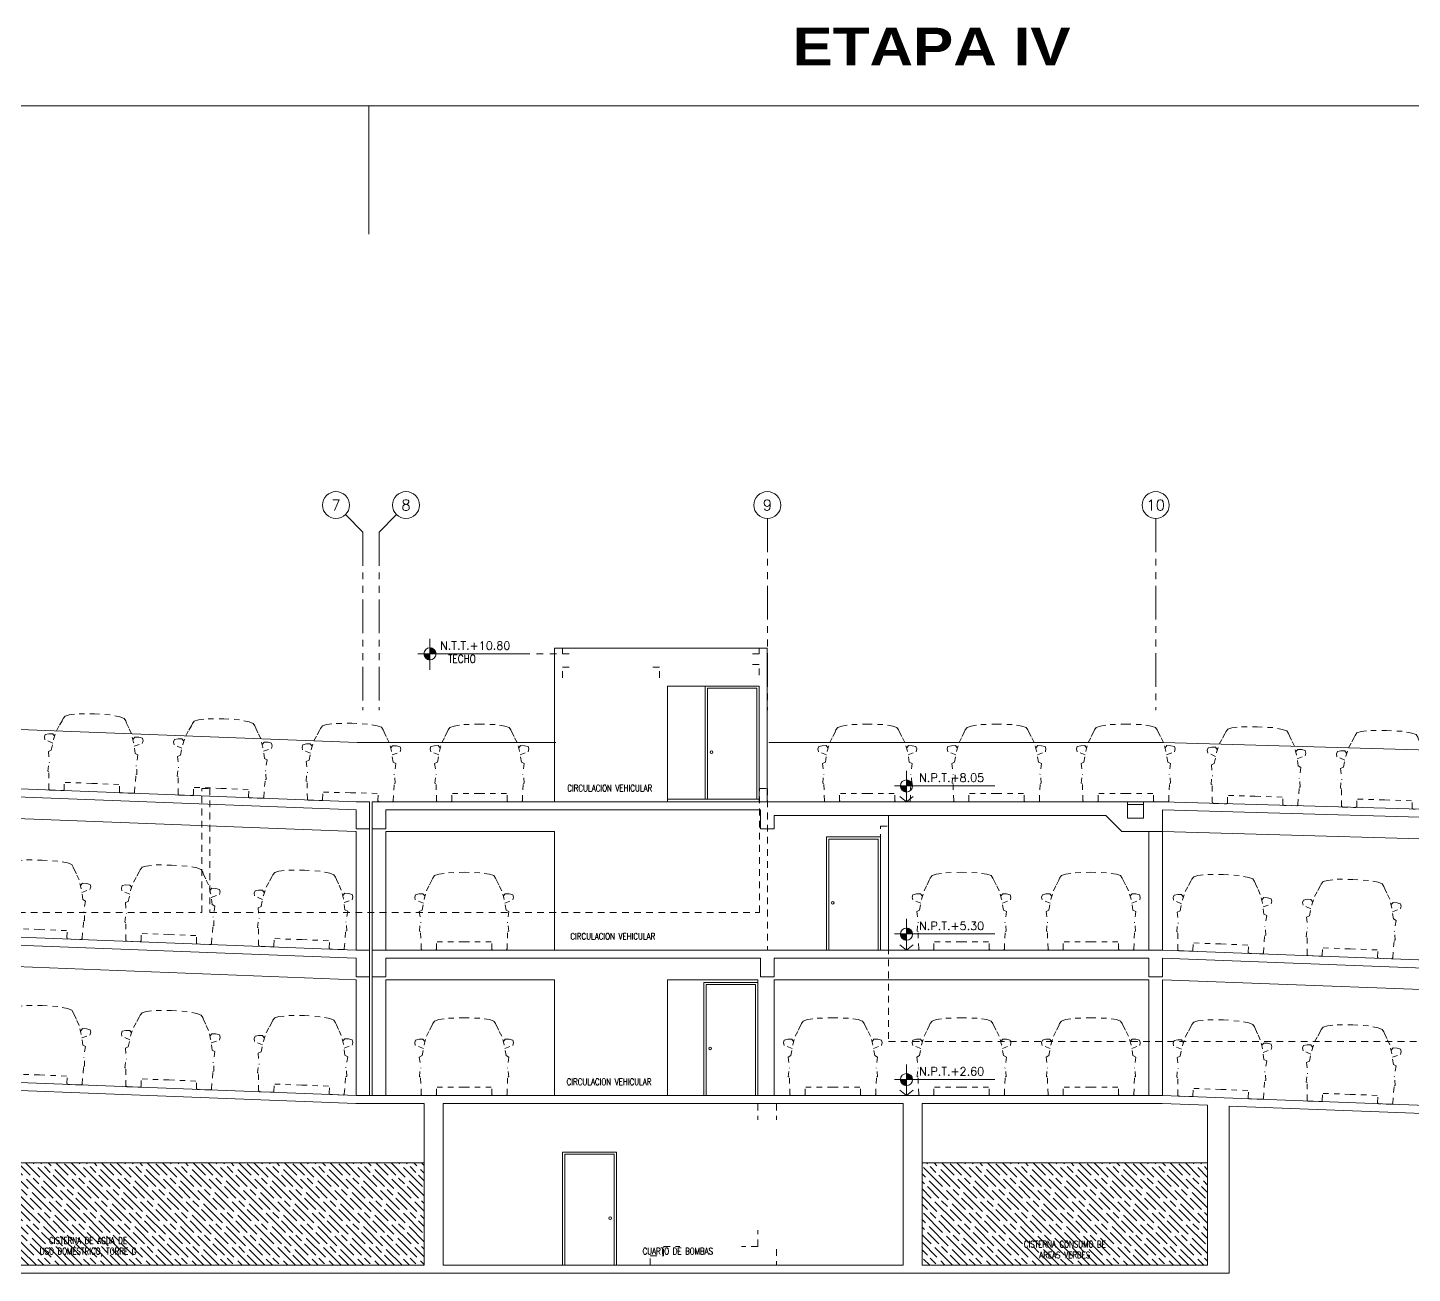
# Model space of a CAD drawing. Header units: millimetres. Extents: x 2085 to 2829, y 1347 to 1643.
# Drawn here: x 2295.65 to 2321.36, y 1372.34 to 1395.46 of the extents above; entities that cross this region are included whole.
import ezdxf
from ezdxf.enums import TextEntityAlignment as Align

# ---------------------------------------------------------------- set-up
doc = ezdxf.new("R2010")
doc.units = ezdxf.units.MM
for name, pattern in [('HIDDEN2', [0.1875, 0.125, -0.0625]), ('PHANTOM', [2.5, 1.25, -0.25, 0.25, -0.25, 0.25, -0.25]), ('PHANTOM2', [1.25, 0.625, -0.125, 0.125, -0.125, 0.125, -0.125])]:
    doc.linetypes.add(name, pattern=pattern)
doc.layers.get('0').update_dxf_attribs({"color": 251, "lineweight": 9})
doc.layers.get('DEFPOINTS').update_dxf_attribs({"color": 251, "lineweight": 9})
for name, color, linetype, lineweight in [('A-BARANDAS', 251, 'Continuous', 9), ('A-EJES', 251, 'PHANTOM', 9), ('A-MURO BAJO', 251, 'Continuous', 9), ('A-MUROS', 251, 'Continuous', 9), ('A-NIVELES-NPT', 251, 'Continuous', 9), ('A-PROYECCIONES', 251, 'HIDDEN2', 9), ('A-PUERTAS', 251, 'Continuous', 9), ('A-TEXTO-AMBIENTES', 251, 'Continuous', 9)]:
    doc.layers.add(name, color=color, linetype=linetype, lineweight=lineweight)
doc.layers.add('A-ETAPAS', color=251, linetype='Continuous', lineweight=9, plot=False)
doc.styles.add('R160-75', font='ariblk.ttf', dxfattribs={"height": 0.6})
doc.styles.add('R80', font='romans.shx', dxfattribs={"width": 0.8, "oblique": 15, "height": 0.1})
doc.styles.add('ROMANS', font='romans.shx', dxfattribs={"width": 0.8})

# ---------------------------------------------------------------- blocks, each defined once
blk = doc.blocks.new('SIM NIVEL PLANTA')
at = {"linetype": 'Continuous'}
h = blk.add_hatch(dxfattribs=at)
h.set_pattern_fill('_USER', color=256, scale=0.099996, angle=45, style=0, pattern_type=0)
h.set_pattern_definition([(45, (35396.10581, 26516.4892), (-0.0707080889, 0.0707080889), [])])
h.paths.add_polyline_path([(-17.03, 0), (-15.53, 0, 0.409209), (-17.03, 1.47)])
h.paths.add_polyline_path([(-18.53, 0, 0.419236), (-17.03, -1.53), (-17.03, 0)])
for p, q in [((-17.03, -3.97), (-17.03, 3.72)), ((4.81, 0), (-20, 0))]:
    blk.add_line(p, q)
blk.add_circle((-17.03, -0.03), 1.5, dxfattribs=at)
at = {"style": 'R80'}
blk.add_attdef('N.P.T.+0.00', text='', height=2.03, dxfattribs=at).set_placement((-5.83, 2.01), align=Align.MIDDLE_CENTER)
blk = doc.blocks.new('A$C056D72B4')
at = {"layer": 'A-PROYECCIONES', "color": 252, "ltscale": 0.7}
for p, q in [((0.013, 1.213), (0.055, 1.295)), ((0.055, 1.295), (0.074, 1.336)), ((0.074, 1.336), (0.106, 1.382)), ((0.106, 1.382), (0.183, 1.408)), ((0.183, 1.408), (0.364, 1.436)), ((0.364, 1.436), (0.655, 1.444)), ((0.945, 1.436), (0.655, 1.444)), ((1.127, 1.408), (0.945, 1.436)), ((-0.248, 1.027), (-0.181, 1.043)), ((-0.181, 1.043), (-0.109, 1.044)), ((-0.109, 1.044), (-0.076, 1.004)), ((-0.089, 0.943), (-0.043, 1.101)), ((-0.043, 1.101), (0.013, 1.213)), ((1.557, 1.027), (1.49, 1.043)), ((-0.262, 0.982), (-0.248, 1.027)), ((-0.251, 0.931), (-0.262, 0.982)), ((-0.103, 0.872), (-0.251, 0.931)), ((-0.125, 0.74), (-0.089, 0.943)), ((1.434, 0.74), (1.398, 0.943)), ((1.412, 0.872), (1.561, 0.931)), ((1.571, 0.982), (1.557, 1.027)), ((1.571, 0.982), (1.561, 0.931)), ((-0.125, 0.74), (-0.177, 0.714)), ((-0.177, 0.714), (-0.151, 0.507)), ((1.434, 0.74), (1.487, 0.714)), ((1.487, 0.714), (1.46, 0.507)), ((-0.173, 0.349), (-0.161, 0.507)), ((-0.154, 0.344), (-0.173, 0.349)), ((-0.141, 0.022), (-0.154, 0.344)), ((1.451, 0.022), (1.463, 0.344)), ((1.463, 0.344), (1.482, 0.349)), ((1.482, 0.349), (1.47, 0.507)), ((-0.12, 0), (0.12, 0)), ((0.141, 0.023), (0.141, 0.156)), ((0.655, 0.154), (0.141, 0.154)), ((0.655, 0.154), (1.168, 0.154)), ((1.168, 0.023), (1.168, 0.156)), ((1.429, 0), (1.189, 0))]:
    blk.add_line(p, q, dxfattribs=at)
for points in [[(1.398, 0.943), (1.352, 1.101), (1.296, 1.213), (1.254, 1.295), (1.236, 1.336), (1.203, 1.382), (1.127, 1.408)], [(1.419, 1.044), (1.385, 1.004)], [(1.49, 1.043), (1.419, 1.044)]]:
    blk.add_lwpolyline(points, dxfattribs=at)
for centre, start_param, end_param in [((-0.12, 0.023), 1.612306, 3.141593), ((0.12, 0.023), 3.141593, 4.712389), ((1.189, 0.023), 1.570796, 3.141593), ((1.429, 0.023), 3.141593, 4.67088)]:
    blk.add_ellipse(centre, major_axis=(0, 0.0225), ratio=0.942777, start_param=start_param, end_param=end_param, dxfattribs=at)
blk = doc.blocks.new('FASA')
at = {"true_color": 0x7aafdf, "transparency": 33554687}
h = blk.add_hatch(dxfattribs=at)
h.set_pattern_fill('GOST_WOOD', color=143, scale=0.05, angle=45)
h.set_pattern_definition([(135, (-226597.6691, -8188172.46334), (0.212132034356, 0.212132034356), [0.5, -0.1]), (135, (-226597.5277, -8188172.46334), (0.212132034356, 0.212132034356), [0.3, -0.075, 0.15, -0.075]), (135, (-226597.3509, -8188172.4987), (0.212132034356, 0.212132034356), [0.5, -0.1])])
h.paths.add_polyline_path([(-75.537, -19.618), (-75.537, -21.518), (-88.017, -21.518), (-88.017, -19.618)])
h = blk.add_hatch(dxfattribs=at)
h.set_pattern_fill('GOST_WOOD', color=143, scale=0.05, angle=45)
h.set_pattern_definition([(135, (-226578.67916, -8188172.46334), (0.212132034356, 0.212132034356), [0.5, -0.1]), (135, (-226578.53773, -8188172.46334), (0.212132034356, 0.212132034356), [0.3, -0.075, 0.15, -0.075]), (135, (-226578.36096, -8188172.4987), (0.212132034356, 0.212132034356), [0.5, -0.1])])
h.paths.add_polyline_path([(-60.993, -19.618), (-60.993, -21.518), (-66.293, -21.518), (-66.293, -19.618)])
at = {"color": 143, "true_color": 0x7aafdf, "transparency": 33554687}
for p, q in [((-88.017, -19.618, 0), (-75.537, -19.618, 0)), ((-66.293, -19.618, 0), (-60.993, -19.618, 0))]:
    blk.add_line(p, q, dxfattribs=at)
at = {"layer": 'A-EJES', "linetype": 'PHANTOM2'}
for p, q in [((-76.998, -7.587), (-76.675, -7.91)), ((-76.052, -7.587), (-76.375, -7.91))]:
    blk.add_line(p, q, dxfattribs=at)
at = {"layer": 'A-EJES', "ltscale": 0.5}
blk.add_line((-74.203, -10.168, 0), (-72.94, -10.168, 0), dxfattribs=at)
at = {"layer": 'A-EJES', "linetype": 'PHANTOM2'}
for points in [[(-69.165, -7.657), (-69.165, -11.216)], [(-61.955, -7.657), (-61.955, -11.216)], [(-76.675, -7.91), (-76.675, -11.216)], [(-76.375, -7.91), (-76.375, -11.216)]]:
    blk.add_lwpolyline(points, dxfattribs=at)
at = {"layer": 'A-EJES', "linetype": 'Continuous'}
for centre in [(-77.175, -7.41), (-75.875, -7.41), (-69.165, -7.41), (-61.955, -7.41)]:
    blk.add_circle(centre, 0.25, dxfattribs=at)
at = {"layer": 'A-ETAPAS'}
for points in [[(-98.317, -2.378), (-98.317, 0), (-76.562, 0), (-76.562, -2.378)], [(-76.562, -2.378), (-76.562, 0), (-54.757, 0), (-54.757, -2.378)]]:
    blk.add_lwpolyline(points, dxfattribs=at)
at = {"layer": 'A-MURO BAJO'}
for p, q in [((-69.168, -10.068), (-69.168, -12.918)), ((-71.018, -10.768), (-69.318, -10.768, 0)), ((-69.318, -10.768), (-69.318, -12.918, 0)), ((-71.018, -12.868), (-69.318, -12.868, 0)), ((-66.914, -13.168), (-66.914, -15.668, 0)), ((-76.8, -13.468), (-76.8, -15.668, 0)), ((-76.55, -13.418), (-76.55, -15.668, 0)), ((-76.5, -13.418), (-76.5, -15.668, 0)), ((-76.25, -13.468), (-76.25, -15.668, 0)), ((-62.08, -13.468), (-62.08, -15.668, 0)), ((-61.83, -13.468), (-61.83, -15.668, 0)), ((-76.55, -16.168), (-76.55, -18.368, 0)), ((-76.5, -16.168), (-76.5, -18.368)), ((-76.8, -16.218), (-76.8, -18.368, 0)), ((-76.25, -16.218), (-76.25, -18.368)), ((-69.04, -16.218), (-69.04, -18.368, 0)), ((-62.08, -16.218), (-62.08, -18.368, 0)), ((-61.83, -16.218), (-61.83, -18.368, 0))]:
    blk.add_line(p, q, dxfattribs=at)
at = {"layer": 'A-MURO BAJO', "elevation": 0}
for points in [[(-73.118, -10.068), (-69.168, -10.068)], [(-73.118, -12.918), (-73.118, -10.068)], [(-71.018, -10.768), (-71.018, -12.918)], [(-83.76, -13.2), (-76.811, -13.468), (-76.8, -13.468)], [(-76.25, -13.468), (-73.118, -13.468), (-73.118, -15.668)], [(-61.83, -13.468), (-54.87, -13.666)], [(-83.76, -15.95), (-76.811, -16.218), (-76.8, -16.218)], [(-76.25, -16.218), (-73.118, -16.218), (-73.118, -18.368)], [(-71.018, -18.368), (-71.018, -16.218), (-69.343, -16.218), (-69.343, -18.368)], [(-69.04, -16.218), (-62.08, -16.218)], [(-61.83, -16.218), (-54.87, -16.482)], [(-72.968, -21.518), (-72.968, -19.418), (-71.968, -19.418), (-71.968, -21.518)]]:
    blk.add_lwpolyline(points, dxfattribs=at)
at = {"layer": 'A-MURO BAJO', "color": 6, "elevation": 0}
for points in [[(-92.367, -11.217), (-76.779, -11.818), (-73.09, -11.818)], [(-69.14, -11.818), (-61.814, -11.818), (-44.164, -12.32)]]:
    blk.add_lwpolyline(points, dxfattribs=at)
at = {"layer": 'A-MURO BAJO', "color": 3, "elevation": 0}
for points in [[(-62.48, -12.918), (-62.18, -12.918)], [(-62.48, -12.968), (-62.18, -12.968)]]:
    blk.add_lwpolyline(points, dxfattribs=at)
at = {"layer": 'A-MUROS', "elevation": 0}
for points in [[(-90.57, -12.387), (-76.8, -12.918), (-76.55, -12.918)], [(-83.76, -12.8), (-76.803, -13.068), (-76.8, -13.068)], [(-76.55, -12.918), (-76.55, -13.418), (-76.8, -13.418), (-76.8, -13.068)], [(-76.5, -12.918), (-62.48, -12.918)], [(-76.25, -13.068), (-76.25, -13.418), (-76.5, -13.418), (-76.5, -12.918)], [(-76.25, -13.068), (-69.29, -13.068)], [(-69.04, -13.168), (-69.04, -13.418), (-69.29, -13.418), (-69.29, -13.068)], [(-61.83, -13.068), (-61.83, -13.468), (-62.583, -13.468), (-62.883, -13.168)], [(-62.18, -12.918), (-62.18, -13.218), (-62.48, -13.218), (-62.48, -12.918)], [(-62.18, -12.918), (-61.83, -12.918), (-37.41, -13.612)], [(-61.83, -13.068), (-54.87, -13.266)], [(-69.04, -13.168), (-62.883, -13.168)], [(-119.93, -14.468), (-107.92, -14.468), (-76.8, -15.668), (-76.55, -15.668)], [(-83.76, -15.55), (-76.803, -15.818), (-76.8, -15.818)], [(-76.55, -15.668), (-76.55, -16.168), (-76.8, -16.168), (-76.8, -15.818)], [(-76.25, -15.818), (-76.25, -16.168), (-76.5, -16.168), (-76.5, -15.668)], [(-76.5, -15.668), (-61.83, -15.668), (-37.41, -16.593)], [(-76.25, -15.818), (-69.29, -15.818)], [(-69.04, -15.818), (-69.04, -16.168), (-69.29, -16.168), (-69.29, -15.818)], [(-69.04, -15.818), (-62.08, -15.818)], [(-61.83, -15.818), (-61.83, -16.168), (-62.08, -16.168), (-62.08, -15.818)], [(-61.83, -15.818), (-54.87, -16.082)], [(-119.93, -17.168), (-107.92, -17.168), (-76.8, -18.368), (-61.83, -18.368), (-30.15, -19.568), (1.601, -19.568)], [(-88.017, -18.086), (-76.803, -18.518), (-75.537, -18.518)], [(-75.537, -21.518), (-75.537, -18.518)], [(-60.593, -18.565), (-30.153, -19.718), (1.601, -19.718)]]:
    blk.add_lwpolyline(points, dxfattribs=at)
at = {"layer": 'A-MUROS'}
for points in [[(-88.417, -18.07), (-88.417, -21.668), (-60.593, -21.668), (-60.593, -18.565)], [(-88.017, -18.086), (-88.017, -21.518), (-75.537, -21.518)]]:
    blk.add_lwpolyline(points, dxfattribs=at)
at = {"layer": 'A-MUROS', "elevation": 0}
for points in [[(-75.187, -18.518), (-66.643, -18.518), (-66.643, -21.518), (-75.187, -21.518)], [(-66.293, -18.518), (-61.833, -18.518), (-60.993, -18.55), (-60.993, -21.518), (-66.293, -21.518)]]:
    blk.add_lwpolyline(points, close=True, dxfattribs=at)
at = {"layer": 'A-NIVELES-NPT', "elevation": 0}
for points in [[(-66.583, -12.918), (-66.708, -12.819)], [(-66.583, -12.918), (-66.458, -12.819)], [(-66.583, -15.668), (-66.708, -15.569)], [(-66.583, -15.668), (-66.458, -15.569)], [(-66.583, -18.368), (-66.708, -18.269)], [(-66.583, -18.368), (-66.458, -18.269)]]:
    blk.add_lwpolyline(points, dxfattribs=at)
at = {"layer": 'A-PROYECCIONES', "elevation": 0}
for points in [[(-72.968, -10.068), (-72.968, -10.168), (-72.768, -10.168)], [(-69.318, -10.068), (-69.318, -10.168), (-69.518, -10.168)], [(-72.968, -10.618), (-72.968, -10.418), (-72.768, -10.418)], [(-71.168, -10.618), (-71.168, -10.418), (-71.368, -10.418)], [(-69.318, -10.568), (-69.318, -10.368), (-69.518, -10.368)]]:
    blk.add_lwpolyline(points, dxfattribs=at)
at = {"layer": 'A-PROYECCIONES', "lineweight": 9, "elevation": 0}
for points in [[(-69.343, -18.518), (-69.343, -18.818)], [(-68.993, -18.518), (-68.993, -18.818)], [(-69.343, -21.168), (-69.343, -20.868)], [(-71.343, -21.518), (-71.343, -21.343), (-71.093, -21.343), (-71.093, -21.168), (-70.793, -21.168)], [(-69.343, -21.168), (-69.643, -21.168)], [(-68.993, -21.218), (-68.993, -21.518)]]:
    blk.add_lwpolyline(points, dxfattribs=at)
at = {"layer": 'A-PUERTAS', "color": 4, "elevation": 0}
for points in [[(-70.318, -10.768), (-69.318, -10.768), (-69.318, -12.868), (-70.318, -12.868)], [(-70.343, -16.268), (-69.343, -16.268), (-69.343, -18.368), (-70.343, -18.368)]]:
    blk.add_lwpolyline(points, close=True, dxfattribs=at)
at = {"layer": 'A-PUERTAS', "color": 7, "elevation": 0}
for points in [[(-70.278, -10.808), (-69.358, -10.808), (-69.358, -12.868), (-70.278, -12.868)], [(-68.027, -13.608), (-67.107, -13.608), (-67.107, -15.668), (-68.027, -15.668)], [(-70.303, -16.308), (-69.383, -16.308), (-69.383, -18.368), (-70.303, -18.368)]]:
    blk.add_lwpolyline(points, close=True, dxfattribs=at)
at = {"layer": 'A-PUERTAS', "color": 2, "elevation": 0}
blk.add_lwpolyline([(-68.067, -13.568), (-67.067, -13.568), (-67.067, -15.668), (-68.067, -15.668)], close=True, dxfattribs=at)
at = {"layer": 'A-PUERTAS', "color": 7, "elevation": 0}
blk.add_lwpolyline([(-72.928, -21.518), (-72.928, -19.458), (-72.008, -19.458), (-72.008, -21.518)], dxfattribs=at)
at = {"layer": 'A-PUERTAS', "color": 7}
for centre in [(-70.203, -11.993, 0), (-67.952, -14.793, 0), (-70.228, -17.493, 0), (-72.083, -20.643, 0)]:
    blk.add_circle(centre, 0.025, dxfattribs=at)
at = {"layer": 'DEFPOINTS', "linetype": 'HIDDEN2', "elevation": 0}
blk.add_lwpolyline([(-92.064, -14.968), (-79.664, -14.968), (-79.664, -12.668), (-79.514, -12.668), (-79.514, -14.968), (-69.314, -14.968), (-69.314, -12.668), (-69.164, -12.668), (-69.164, -15.668), (-67.064, -15.668), (-67.064, -13.368), (-66.914, -13.368), (-66.914, -17.368), (-56.714, -17.368)], dxfattribs=at)
for p, xscale, rotation in [((-81.056, -12.754), -1, 357.7917451309216), ((-78.656, -12.847), -1, 357.7917451309216), ((-76.255, -12.917), -0.9999999999999987, 358.7435366882737), ((-73.855, -12.918), -1, 2.599256809787676e-08), ((-66.655, -12.918), -1, 2.599256809787676e-08), ((-64.255, -12.918), -1, 2.599256809787676e-08), ((-61.855, -12.918), -1, 2.599256809787676e-08), ((-59.456, -12.986), -0.9999999999999987, 358.3727255192122), ((-57.056, -13.054), -0.9999999999999987, 358.3727255192122), ((-82.028, -15.466), -1, 357.7917451466032), ((-79.626, -15.559), -1, 357.7917451466032), ((-77.161, -15.654), -1, 357.7917451466032), ((-74.14, -15.668, 0), -1, 2.599256809787676e-08), ((-64.905, -15.668, 0), -1, 2.599256809787676e-08), ((-62.503, -15.668, 0), -1, 2.599256809787676e-08), ((-60.098, -15.734, 0), -1, 357.8307512339755), ((-57.696, -15.825, 0), -1, 357.8307512339755), ((-82.028, -18.166), -1, 357.7917451466032), ((-79.626, -18.259), -1, 357.7917451466032), ((-77.161, -18.354), -1, 357.7917451466032), ((-74.14, -18.368, 0), -1, 2.599256809787676e-08), ((-67.295, -18.368), -1, 2.599256809787676e-08), ((-64.905, -18.368, 0), -1, 2.599256809787676e-08), ((-62.503, -18.368, 0), -1, 2.599256809787676e-08), ((-60.098, -18.434, 0), -1, 357.8307512339755), ((-57.696, -18.525, 0), -1, 357.8307512339755)]:
    blk.add_blockref('A$C056D72B4', p, dxfattribs=dict(xscale=xscale, rotation=rotation))
at = {"layer": 'A-NIVELES-NPT', "xscale": 0.075, "yscale": 0.075, "zscale": 0.075}
for p, values in [((-74.152, -10.168, 0), {'N.P.T.+0.00': 'N.T.T.+10.80'}), ((-65.306, -12.62, 0), {'N.P.T.+0.00': 'N.P.T.+8.05'}), ((-65.306, -15.37, 0), {'N.P.T.+0.00': 'N.P.T.+5.30'}), ((-65.306, -18.07, 0), {'N.P.T.+0.00': 'N.P.T.+2.60'})]:
    blk.add_blockref('SIM NIVEL PLANTA', p, dxfattribs=at).add_auto_attribs(values)
at = {"layer": 'A-EJES', "color": 1, "linetype": 'Continuous', "style": 'ROMANS'}
for s, p in [('7', (-77.175, -7.41)), ('8', (-75.875, -7.41)), ('9', (-69.165, -7.41)), ('10', (-61.955, -7.41))]:
    blk.add_text(s, height=0.2, dxfattribs=at).set_placement(p, align=Align.MIDDLE_CENTER)
at = {"layer": 'A-ETAPAS', "style": 'R160-75'}
blk.add_text('ETAPA IV', height=0.7, dxfattribs=at).set_placement((-66.118, 0.751), align=Align.CENTER)
at = {"layer": 'A-TEXTO-AMBIENTES', "style": 'ROMANS', "width": 0.8}
for s, p in [('CIRCULACION VEHICULAR', (-72.091, -12.723, 0)), ('CIRCULACION VEHICULAR', (-72.034, -15.473, 0)), ('CIRCULACION VEHICULAR', (-72.104, -18.173, 0)), ('CISTERNA DE AGUA DE', (-81.777, -21.118, 0)), ('USO DOMÉSTRICO, TORRE G', (-81.777, -21.318, 0))]:
    blk.add_text(s, height=0.12, dxfattribs=at).set_placement(p, align=Align.CENTER)
at = {"layer": 'A-TEXTO-AMBIENTES', "insert": (-74.835, -10.263, 0), "char_height": 0.15, "width": 2.55621, "attachment_point": 5, "style": 'ROMANS'}
blk.add_mtext('TECHO', dxfattribs=at)
at = {"layer": 'A-TEXTO-AMBIENTES', "lineweight": 9, "insert": (-63.643, -21.068, 0), "char_height": 0.12, "width": 2.03527, "attachment_point": 2, "style": 'ROMANS'}
blk.add_mtext('CISTERNA CONSUMO DE AREAS VERDES', dxfattribs=at)

msp = doc.modelspace()

# ---------------------------------------------------------------- block references
at = {"layer": 'A-BARANDAS'}
msp.add_blockref('FASA', (2378.547, 1394.004, 0), dxfattribs=at)

# ---------------------------------------------------------------- texts
at = {"layer": 'A-TEXTO-AMBIENTES', "style": 'ROMANS', "width": 0.8}
msp.add_text('CUARTO DE BOMBAS', height=0.12, dxfattribs=at).set_placement((2307.719, 1372.686), align=Align.CENTER)

doc.saveas('drawing.dxf')
